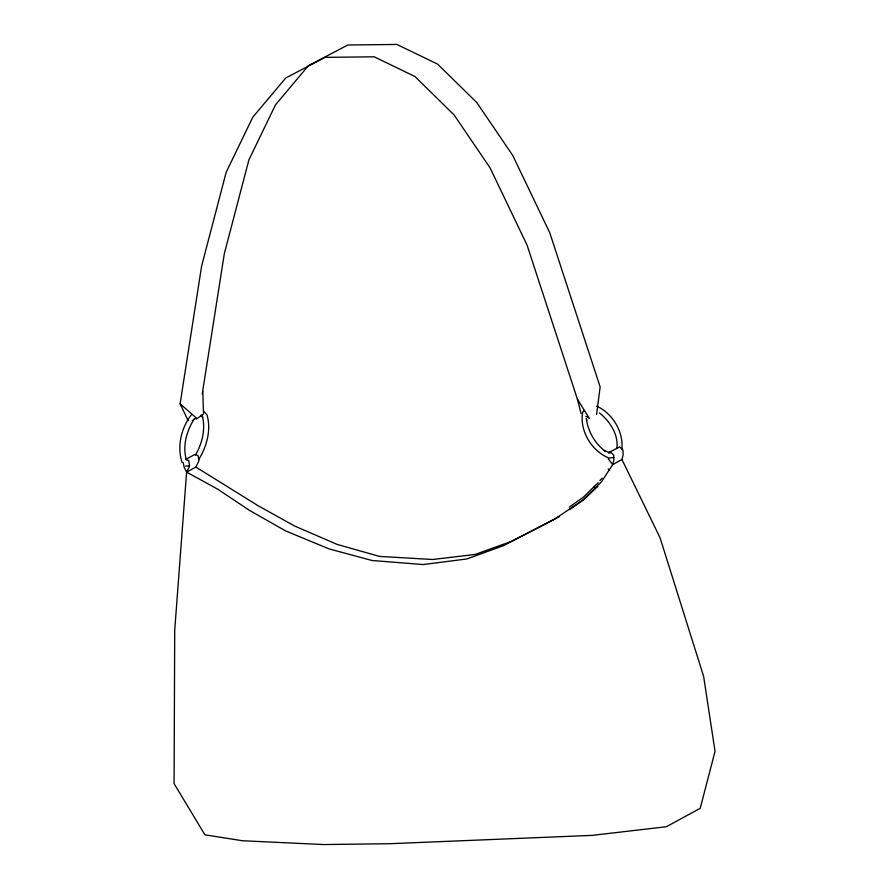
<?xml version="1.0" encoding="UTF-8"?>
<svg xmlns="http://www.w3.org/2000/svg" width="889" height="889" viewBox="0 0 889 889"><rect width="100%" height="100%" fill="white"/><g stroke="black" fill="none" stroke-linecap="round" stroke-linejoin="round"><path stroke-width="1.33" d="M183.145 462.647L184.223 467.381L186.612 472.126L195.891 467.081L198.847 461.124L198.147 455.657L194.969 454.39L185.69 459.446L188.857 460.713L189.557 466.169L186.612 472.126L174.711 630.179L174.088 783.642L204.903 834.815L242.53 840.75L323.64 844.55L389.849 843.705L592.218 835.371L666.383 826.726L700.221 808.312L715.034 751.338L703.621 676.34L660.06 537.789L621.967 459.546L623.133 454.757L623 450.023L619.644 446.878L608.687 452.634M616.955 447.934C618.433 434.288 609.776 421.13 599.442 412.907M621.844 449.69C623.922 432.21 612.632 413.152 596.552 406.14M596.597 414.43L600.142 386.904L549.791 232.796L512.742 155.453L476.804 102.579L437.644 64.141L396.883 44.45L347.843 45.006L308.461 65.608L275.49 104.858L248.898 159.876L224.317 253.732L202.214 394.071M188.101 420.564L180.111 403.806L201.614 266.1L226.184 172.233L252.776 117.215L285.758 77.965L325.13 57.363L374.18 56.807L414.941 76.51L454.101 114.948L490.039 167.81L527.088 245.153L577.439 399.261L581.062 413.518M194.28 418.852C186.757 430.665 182.334 445.822 186.346 459.624M195.491 455.09C202.07 443.567 205.815 429.187 202.303 416.108M198.703 459.58C206.804 446.534 211.371 429.865 206.981 414.774L203.592 411.163M593.708 487.494L594.541 486.35M584.217 410.418L582.606 412.429C579.472 430.887 591.763 451.401 609.121 458.079L613.81 457.513M191.302 414.874C181.223 427.976 176.822 446.456 182.056 462.424M599.908 480.538L602.142 478.171M595.552 485.15L583.629 496.951L569.249 507.119M596.141 484.661L598.253 482.705M192.246 420.797L196.269 417.919L180.111 403.806M196.48 419.008L203.503 413.985L202.814 391.449M569.571 509.63L583.951 499.474L597.853 486.327M621.967 459.546L612.688 464.603L601.497 481.794L582.928 500.029L553.969 519.587L503.607 545.602L466.881 558.959L423.286 564.548L371.969 560.492L329.03 548.88L285.536 530.877L249.376 510.319L217.794 489.228L186.612 472.126M559.514 516.498L511.319 541.401L475.148 554.458L432.576 559.492L379.481 556.403L337.22 544.424L294.526 525.988L257.966 505.641L195.891 467.081M608.465 452.823L610.365 451.934L613.721 455.068L613.855 459.813L612.688 464.603L608.22 458.724M185.557 466.158L188.501 465.914M610.098 453.023L604.009 450.334L605.509 451.556C595.108 443.644 587.985 431.587 586.362 418.586L586.707 420.553M585.807 416.296L589.363 418.375L577.439 399.261M608.132 468.959L609.732 470.27M200.525 415.263L202.692 417.574L202.025 414.974"/></g></svg>
